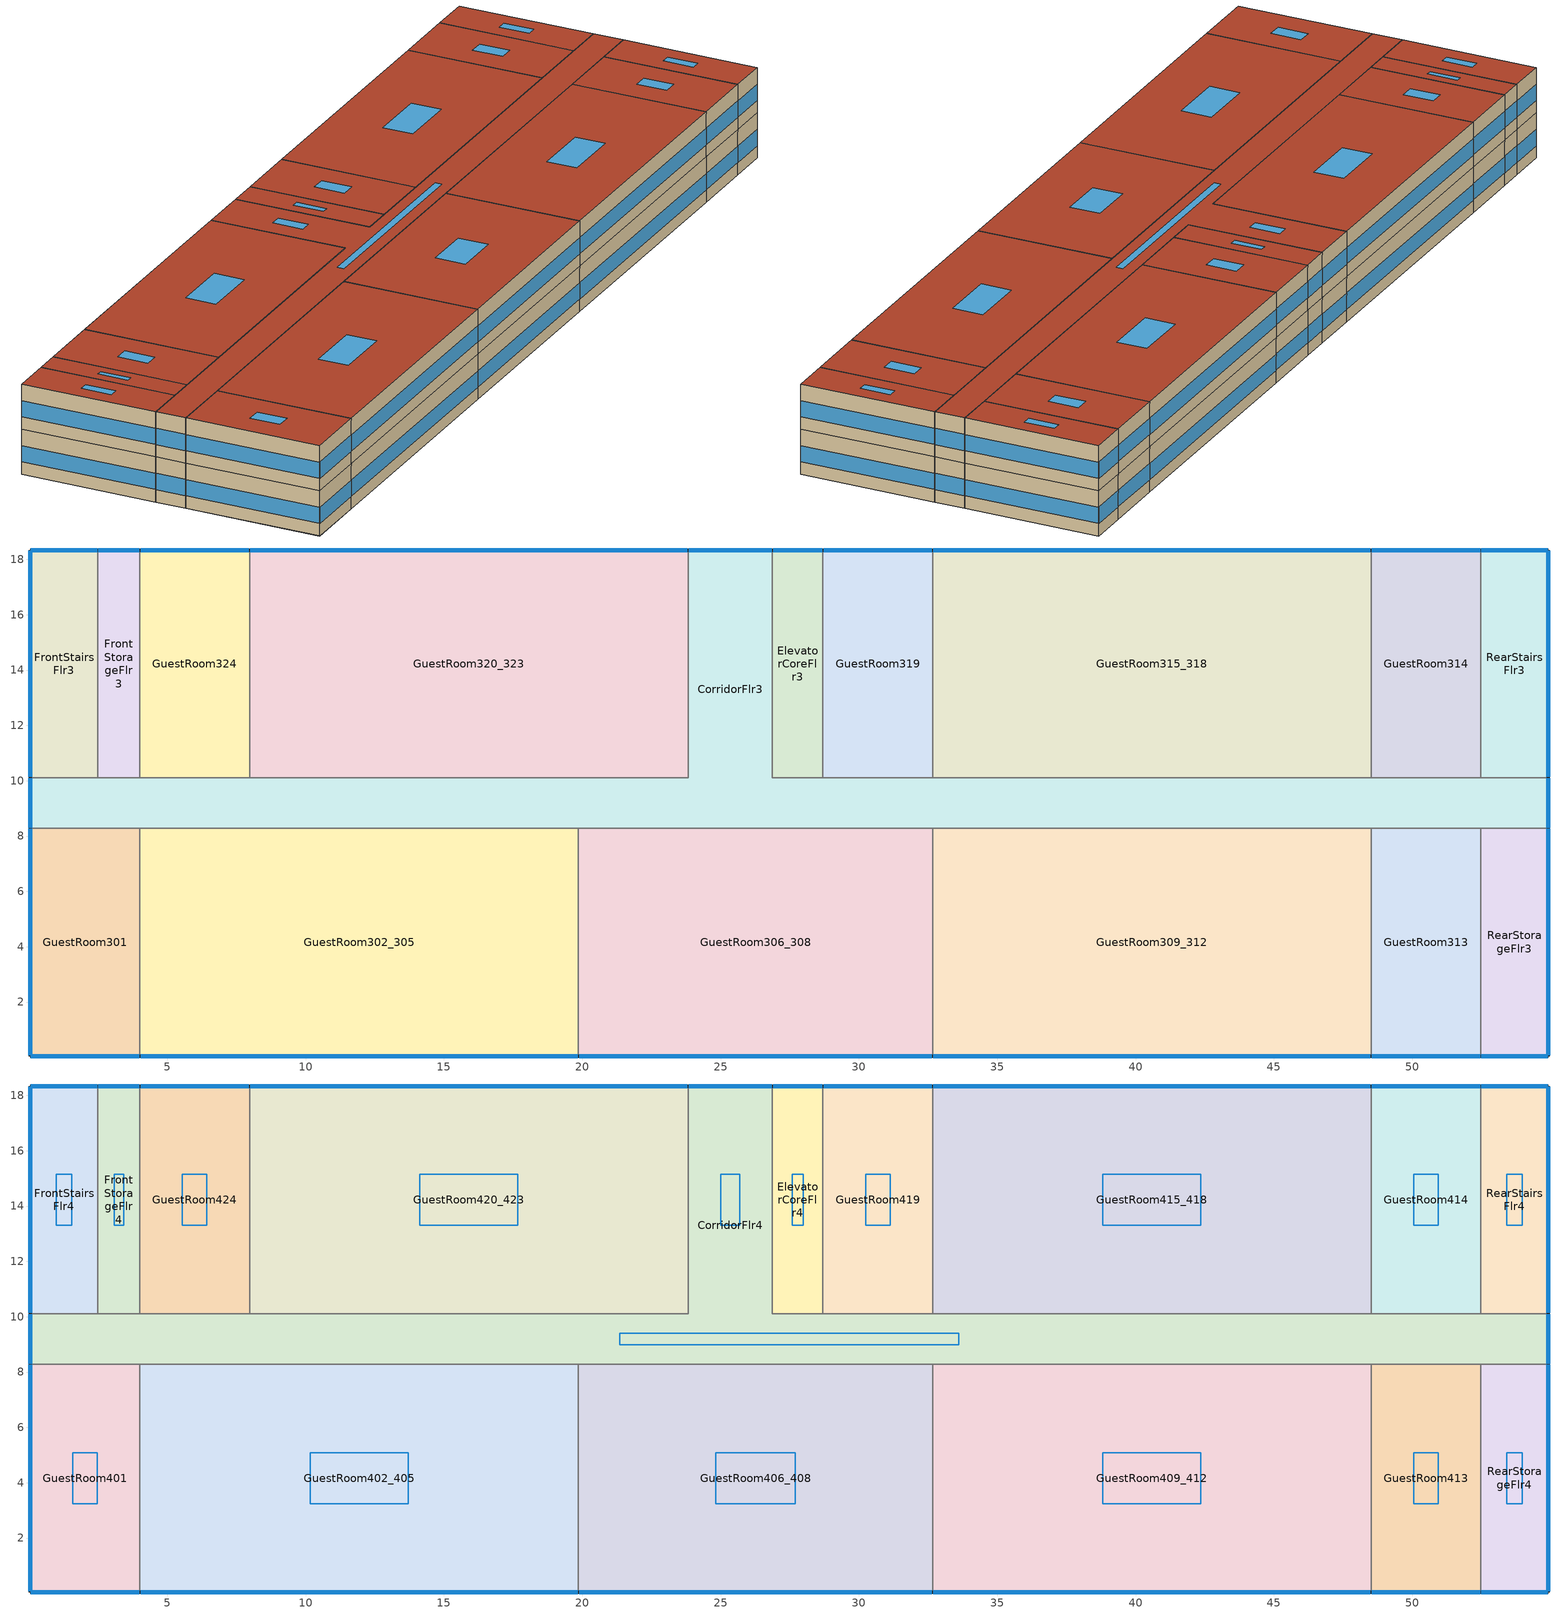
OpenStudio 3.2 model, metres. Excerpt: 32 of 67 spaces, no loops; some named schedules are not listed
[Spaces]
GuestRoom319
 floor to GuestRoom219: 32.66,18.34 32.66,10.11 28.7,10.11 28.7,18.34 z6.1
 wall outside: 32.66,18.34 28.7,18.34 z6.1:8.84
 wall to CorridorFlr3: 28.7,10.11 32.66,10.11 z6.1:8.84
 wall to GuestRoom315_318: 32.66,10.11 32.66,18.34 z6.1:8.84
 wall to ElevatorCoreFlr3: 28.7,18.34 28.7,10.11 z6.1:8.84
 window (BTAP-Ext-FixedWindow:U=0.220 SHGC=0.600): 32.64,18.34 28.73,18.34 z6.86:7.84
GuestRoom320_323
 floor to GuestRoom220_223: 23.82,18.34 23.82,10.11 7.97,10.11 7.97,18.34 z6.1
 wall outside: 23.82,18.34 7.97,18.34 z6.1:8.84
 wall to CorridorFlr3: 7.97,10.11 23.82,10.11 23.82,18.34 z6.1:8.84
 wall to GuestRoom324: 7.97,18.34 7.97,10.11 z6.1:8.84
 window (BTAP-Ext-FixedWindow:U=0.220 SHGC=0.600): 23.8,18.34 8,18.34 z6.86:7.83
RearStorageFlr3
 floor to RearStorageFlr2: 54.91,8.28 54.91,0.05 52.47,0.05 52.47,8.28 z6.1
 wall outside: 52.47,0.05 54.91,0.05 54.91,8.28 z6.1:8.84
 wall to GuestRoom313: 52.47,8.28 52.47,0.05 z6.1:8.84
 wall to CorridorFlr3: 54.91,8.28 52.47,8.28 z6.1:8.84
 window (BTAP-Ext-FixedWindow:U=0.220 SHGC=0.600): 54.91,0.07 54.91,8.25 z6.86:7.84; 52.5,0.05 54.89,0.05 z6.86:7.85
GuestRoom302_305
 floor to GuestRoom202_205: 19.86,8.28 19.86,0.05 4.01,0.05 4.01,8.28 z6.1
 wall outside: 4.01,0.05 19.86,0.05 z6.1:8.84
 wall to CorridorFlr3: 19.86,8.28 4.01,8.28 z6.1:8.84
 wall to GuestRoom306_308: 19.86,0.05 19.86,8.28 z6.1:8.84
 wall to GuestRoom301: 4.01,8.28 4.01,0.05 z6.1:8.84
 window (BTAP-Ext-FixedWindow:U=0.220 SHGC=0.600): 4.04,0.05 19.84,0.05 z6.86:7.83
CorridorFlr3
 floor to CorridorFlr2: 26.87,18.34 26.87,10.11 54.91,10.11 54.91,8.28 0.05,8.28 0.05,10.11 23.82,10.11 23.82,18.34 z6.1
 wall outside: 0.05,10.11 0.05,8.28 / 26.87,18.34 23.82,18.34 / 54.91,8.28 54.91,10.11 z6.1:8.84
 wall to ElevatorCoreFlr3: 28.7,10.11 26.87,10.11 26.87,18.34 z6.1:8.84
 wall to FrontStairsFlr3: 2.49,10.11 0.05,10.11 z6.1:8.84
 wall to RearStairsFlr3: 54.91,10.11 52.47,10.11 z6.1:8.84
 wall to GuestRoom301: 0.05,8.28 4.01,8.28 z6.1:8.84
 wall to GuestRoom313: 48.51,8.28 52.47,8.28 z6.1:8.84
 wall to FrontStorageFlr3: 4.01,10.11 2.49,10.11 z6.1:8.84
 wall to GuestRoom314: 52.47,10.11 48.51,10.11 z6.1:8.84
 wall to GuestRoom324: 7.97,10.11 4.01,10.11 z6.1:8.84
 wall to GuestRoom309_312: 32.66,8.28 48.51,8.28 z6.1:8.84
 wall to GuestRoom306_308: 19.86,8.28 32.66,8.28 z6.1:8.84
 wall to GuestRoom315_318: 48.51,10.11 32.66,10.11 z6.1:8.84
 window (BTAP-Ext-FixedWindow:U=0.220 SHGC=0.600): 0.05,10.08 0.05,8.3 / 54.91,8.3 54.91,10.08 z6.86:7.86; 26.85,18.34 23.85,18.34 z6.86:7.85
GuestRoom315_318
 floor to GuestRoom215_218: 48.51,18.34 48.51,10.11 32.66,10.11 32.66,18.34 z6.1
 wall outside: 48.51,18.34 32.66,18.34 z6.1:8.84
 wall to GuestRoom314: 48.51,10.11 48.51,18.34 z6.1:8.84
 window (BTAP-Ext-FixedWindow:U=0.220 SHGC=0.600): 48.49,18.34 32.69,18.34 z6.86:7.83
GuestRoom301
 floor to GuestRoom201: 4.01,8.28 4.01,0.05 0.05,0.05 0.05,8.28 z6.1
 wall outside: 0.05,8.28 0.05,0.05 4.01,0.05 z6.1:8.84
 window (BTAP-Ext-FixedWindow:U=0.220 SHGC=0.600): 0.05,8.25 0.05,0.07 / 0.07,0.05 3.99,0.05 z6.86:7.84
GuestRoom314
 floor to GuestRoom214: 52.47,18.34 52.47,10.11 48.51,10.11 48.51,18.34 z6.1
 wall outside: 52.47,18.34 48.51,18.34 z6.1:8.84
 wall to RearStairsFlr3: 52.47,10.11 52.47,18.34 z6.1:8.84
 window (BTAP-Ext-FixedWindow:U=0.220 SHGC=0.600): 52.45,18.34 48.54,18.34 z6.86:7.84
GuestRoom309_312
 floor to GuestRoom209_212: 48.51,8.28 48.51,0.05 32.66,0.05 32.66,8.28 z6.1
 wall outside: 32.66,0.05 48.51,0.05 z6.1:8.84
 wall to GuestRoom306_308: 32.66,8.28 32.66,0.05 z6.1:8.84
 wall to GuestRoom313: 48.51,0.05 48.51,8.28 z6.1:8.84
 window (BTAP-Ext-FixedWindow:U=0.220 SHGC=0.600): 32.69,0.05 48.49,0.05 z6.86:7.83
ElevatorCoreFlr3
 floor to ElevatorCoreFlr2: 28.7,18.34 28.7,10.11 26.87,10.11 26.87,18.34 z6.1
 wall outside: 28.7,18.34 26.87,18.34 z6.1:8.84
 window (BTAP-Ext-FixedWindow:U=0.220 SHGC=0.600): 28.67,18.34 26.9,18.34 z6.86:7.86
GuestRoom313
 floor to GuestRoom213: 52.47,8.28 52.47,0.05 48.51,0.05 48.51,8.28 z6.1
 wall outside: 48.51,0.05 52.47,0.05 z6.1:8.84
 window (BTAP-Ext-FixedWindow:U=0.220 SHGC=0.600): 48.54,0.05 52.45,0.05 z6.86:7.84
GuestRoom306_308
 floor to GuestRoom206_208: 32.66,8.28 32.66,0.05 19.86,0.05 19.86,8.28 z6.1
 wall outside: 19.86,0.05 32.66,0.05 z6.1:8.84
 window (BTAP-Ext-FixedWindow:U=0.220 SHGC=0.600): 19.89,0.05 32.64,0.05 z6.86:7.84
FrontStorageFlr3
 floor to FrontStorageFlr2: 4.01,18.34 4.01,10.11 2.49,10.11 2.49,18.34 z6.1
 wall outside: 4.01,18.34 2.49,18.34 z6.1:8.84
 wall to FrontStairsFlr3: 2.49,18.34 2.49,10.11 z6.1:8.84
 wall to GuestRoom324: 4.01,10.11 4.01,18.34 z6.1:8.84
 window (BTAP-Ext-FixedWindow:U=0.220 SHGC=0.600): 3.99,18.34 2.51,18.34 z6.86:7.87
GuestRoom324
 floor to GuestRoom224: 7.97,18.34 7.97,10.11 4.01,10.11 4.01,18.34 z6.1
 wall outside: 7.97,18.34 4.01,18.34 z6.1:8.84
 window (BTAP-Ext-FixedWindow:U=0.220 SHGC=0.600): 7.95,18.34 4.04,18.34 z6.86:7.84
RearStairsFlr3
 floor to RearStairsFlr2: 54.91,18.34 54.91,10.11 52.47,10.11 52.47,18.34 z6.1
 wall outside: 54.91,10.11 54.91,18.34 52.47,18.34 z6.1:8.84
 window (BTAP-Ext-FixedWindow:U=0.220 SHGC=0.600): 54.91,10.13 54.91,18.31 z6.86:7.84; 54.89,18.34 52.5,18.34 z6.86:7.85
FrontStairsFlr3
 floor to FrontStairsFlr2: 2.49,18.34 2.49,10.11 0.05,10.11 0.05,18.34 z6.1
 wall outside: 2.49,18.34 0.05,18.34 0.05,10.11 z6.1:8.84
 window (BTAP-Ext-FixedWindow:U=0.220 SHGC=0.600): 2.46,18.34 0.07,18.34 z6.86:7.85; 0.05,18.31 0.05,10.13 z6.86:7.84
GuestRoom413
 floor to GuestRoom313: 52.47,8.28 52.47,0.05 48.51,0.05 48.51,8.28 z8.84
 wall outside: 48.51,0.05 52.47,0.05 z8.84:11.58
 wall to GuestRoom409_412: 48.51,8.28 48.51,0.05 z8.84:11.58
 wall to CorridorFlr4: 52.47,8.28 48.51,8.28 z8.84:11.58
 wall to RearStorageFlr4: 52.47,0.05 52.47,8.28 z8.84:11.58
 window (BTAP-Ext-FixedWindow:U=0.220 SHGC=0.600): 48.54,0.05 52.45,0.05 z9.6:10.59
 roof outside: 52.47,0.05 52.47,8.28 48.51,8.28 48.51,0.05 z11.58
 skylight (BTAP-Ext-Skylights:U=0.220 SHGC=0.600): 50.94,3.24 50.94,5.08 50.05,5.08 50.05,3.24 z11.58
GuestRoom415_418
 floor to GuestRoom315_318: 48.51,18.34 48.51,10.11 32.66,10.11 32.66,18.34 z8.84
 wall outside: 48.51,18.34 32.66,18.34 z8.84:11.58
 wall to GuestRoom419: 32.66,18.34 32.66,10.11 z8.84:11.58
 wall to CorridorFlr4: 32.66,10.11 48.51,10.11 z8.84:11.58
 wall to GuestRoom414: 48.51,10.11 48.51,18.34 z8.84:11.58
 window (BTAP-Ext-FixedWindow:U=0.220 SHGC=0.600): 48.49,18.34 32.69,18.34 z9.6:10.58
 roof outside: 48.51,10.11 48.51,18.34 32.66,18.34 32.66,10.11 z11.58
 skylight (BTAP-Ext-Skylights:U=0.220 SHGC=0.600): 42.36,13.3 42.36,15.14 38.82,15.14 38.82,13.3 z11.58
RearStairsFlr4
 floor to RearStairsFlr3: 54.91,18.34 54.91,10.11 52.47,10.11 52.47,18.34 z8.84
 wall outside: 54.91,10.11 54.91,18.34 52.47,18.34 z8.84:11.58
 wall to GuestRoom414: 52.47,18.34 52.47,10.11 z8.84:11.58
 wall to CorridorFlr4: 52.47,10.11 54.91,10.11 z8.84:11.58
 window (BTAP-Ext-FixedWindow:U=0.220 SHGC=0.600): 54.91,10.13 54.91,18.31 z9.6:10.58; 54.89,18.34 52.5,18.34 z9.6:10.6
 roof outside: 54.91,10.11 54.91,18.34 52.47,18.34 52.47,10.11 z11.58
 skylight (BTAP-Ext-Skylights:U=0.220 SHGC=0.600): 53.97,13.3 53.97,15.14 53.42,15.14 53.42,13.3 z11.58
CorridorFlr4
 floor to CorridorFlr3: 26.87,18.34 26.87,10.11 54.91,10.11 54.91,8.28 0.05,8.28 0.05,10.11 23.82,10.11 23.82,18.34 z8.84
 wall outside: 0.05,10.11 0.05,8.28 / 26.87,18.34 23.82,18.34 / 54.91,8.28 54.91,10.11 z8.84:11.58
 wall to ElevatorCoreFlr4: 28.7,10.11 26.87,10.11 26.87,18.34 z8.84:11.58
 wall to FrontStairsFlr4: 2.49,10.11 0.05,10.11 z8.84:11.58
 wall to GuestRoom420_423: 23.82,18.34 23.82,10.11 7.97,10.11 z8.84:11.58
 wall to GuestRoom406_408: 19.86,8.28 32.66,8.28 z8.84:11.58
 wall to GuestRoom424: 7.97,10.11 4.01,10.11 z8.84:11.58
 wall to GuestRoom402_405: 4.01,8.28 19.86,8.28 z8.84:11.58
 wall to RearStorageFlr4: 52.47,8.28 54.91,8.28 z8.84:11.58
 wall to GuestRoom401: 0.05,8.28 4.01,8.28 z8.84:11.58
 wall to FrontStorageFlr4: 4.01,10.11 2.49,10.11 z8.84:11.58
 wall to GuestRoom414: 52.47,10.11 48.51,10.11 z8.84:11.58
 wall to GuestRoom419: 32.66,10.11 28.7,10.11 z8.84:11.58
 wall to GuestRoom409_412: 32.66,8.28 48.51,8.28 z8.84:11.58
 window (BTAP-Ext-FixedWindow:U=0.220 SHGC=0.600): 0.05,10.08 0.05,8.3 / 54.91,8.3 54.91,10.08 z9.6:10.6; 26.85,18.34 23.85,18.34 z9.6:10.59
 roof outside: 54.91,8.28 54.91,10.11 26.87,10.11 26.87,18.34 23.82,18.34 23.82,10.11 0.05,10.11 0.05,8.28 z11.58
 skylight (BTAP-Ext-Skylights:U=0.220 SHGC=0.600): 33.62,9.4 21.35,9.4 21.35,8.99 33.62,8.99 z11.58; 25.69,15.14 25.01,15.14 25.01,13.3 25.69,13.3 z11.58
GuestRoom402_405
 floor to GuestRoom302_305: 19.86,8.28 19.86,0.05 4.01,0.05 4.01,8.28 z8.84
 wall outside: 4.01,0.05 19.86,0.05 z8.84:11.58
 wall to GuestRoom406_408: 19.86,0.05 19.86,8.28 z8.84:11.58
 wall to GuestRoom401: 4.01,8.28 4.01,0.05 z8.84:11.58
 window (BTAP-Ext-FixedWindow:U=0.220 SHGC=0.600): 4.04,0.05 19.84,0.05 z9.6:10.58
 roof outside: 19.86,0.05 19.86,8.28 4.01,8.28 4.01,0.05 z11.58
 skylight (BTAP-Ext-Skylights:U=0.220 SHGC=0.600): 13.71,3.24 13.71,5.08 10.16,5.08 10.16,3.24 z11.58
GuestRoom401
 floor to GuestRoom301: 4.01,8.28 4.01,0.05 0.05,0.05 0.05,8.28 z8.84
 wall outside: 0.05,8.28 0.05,0.05 4.01,0.05 z8.84:11.58
 window (BTAP-Ext-FixedWindow:U=0.220 SHGC=0.600): 0.05,8.25 0.05,0.07 z9.6:10.58; 0.07,0.05 3.99,0.05 z9.6:10.59
 roof outside: 4.01,0.05 4.01,8.28 0.05,8.28 0.05,0.05 z11.58
 skylight (BTAP-Ext-Skylights:U=0.220 SHGC=0.600): 2.47,3.24 2.47,5.08 1.59,5.08 1.59,3.24 z11.58
RearStorageFlr4
 floor to RearStorageFlr3: 54.91,8.28 54.91,0.05 52.47,0.05 52.47,8.28 z8.84
 wall outside: 52.47,0.05 54.91,0.05 54.91,8.28 z8.84:11.58
 window (BTAP-Ext-FixedWindow:U=0.220 SHGC=0.600): 54.91,0.07 54.91,8.25 z9.6:10.58; 52.5,0.05 54.89,0.05 z9.6:10.6
 roof outside: 54.91,0.05 54.91,8.28 52.47,8.28 52.47,0.05 z11.58
 skylight (BTAP-Ext-Skylights:U=0.220 SHGC=0.600): 53.97,3.24 53.97,5.08 53.42,5.08 53.42,3.24 z11.58
ElevatorCoreFlr4
 floor to ElevatorCoreFlr3: 28.7,18.34 28.7,10.11 26.87,10.11 26.87,18.34 z8.84
 wall outside: 28.7,18.34 26.87,18.34 z8.84:11.58
 wall to GuestRoom419: 28.7,10.11 28.7,18.34 z8.84:11.58
 window (BTAP-Ext-FixedWindow:U=0.220 SHGC=0.600): 28.67,18.34 26.9,18.34 z9.6:10.6
 roof outside: 28.7,10.11 28.7,18.34 26.87,18.34 26.87,10.11 z11.58
 skylight (BTAP-Ext-Skylights:U=0.220 SHGC=0.600): 27.99,13.3 27.99,15.14 27.58,15.14 27.58,13.3 z11.58
GuestRoom414
 floor to GuestRoom314: 52.47,18.34 52.47,10.11 48.51,10.11 48.51,18.34 z8.84
 wall outside: 52.47,18.34 48.51,18.34 z8.84:11.58
 window (BTAP-Ext-FixedWindow:U=0.220 SHGC=0.600): 52.45,18.34 48.54,18.34 z9.6:10.59
 roof outside: 52.47,10.11 52.47,18.34 48.51,18.34 48.51,10.11 z11.58
 skylight (BTAP-Ext-Skylights:U=0.220 SHGC=0.600): 50.94,13.3 50.94,15.14 50.05,15.14 50.05,13.3 z11.58
GuestRoom420_423
 floor to GuestRoom320_323: 23.82,18.34 23.82,10.11 7.97,10.11 7.97,18.34 z8.84
 wall outside: 23.82,18.34 7.97,18.34 z8.84:11.58
 wall to GuestRoom424: 7.97,18.34 7.97,10.11 z8.84:11.58
 window (BTAP-Ext-FixedWindow:U=0.220 SHGC=0.600): 23.8,18.34 8,18.34 z9.6:10.58
 roof outside: 23.82,10.11 23.82,18.34 7.97,18.34 7.97,10.11 z11.58
 skylight (BTAP-Ext-Skylights:U=0.220 SHGC=0.600): 17.67,13.3 17.67,15.14 14.13,15.14 14.13,13.3 z11.58
GuestRoom424
 floor to GuestRoom324: 7.97,18.34 7.97,10.11 4.01,10.11 4.01,18.34 z8.84
 wall outside: 7.97,18.34 4.01,18.34 z8.84:11.58
 wall to FrontStorageFlr4: 4.01,18.34 4.01,10.11 z8.84:11.58
 window (BTAP-Ext-FixedWindow:U=0.220 SHGC=0.600): 7.95,18.34 4.04,18.34 z9.6:10.59
 roof outside: 7.97,10.11 7.97,18.34 4.01,18.34 4.01,10.11 z11.58
 skylight (BTAP-Ext-Skylights:U=0.220 SHGC=0.600): 6.44,13.3 6.44,15.14 5.55,15.14 5.55,13.3 z11.58
GuestRoom406_408
 floor to GuestRoom306_308: 32.66,8.28 32.66,0.05 19.86,0.05 19.86,8.28 z8.84
 wall outside: 19.86,0.05 32.66,0.05 z8.84:11.58
 wall to GuestRoom409_412: 32.66,0.05 32.66,8.28 z8.84:11.58
 window (BTAP-Ext-FixedWindow:U=0.220 SHGC=0.600): 19.89,0.05 32.64,0.05 z9.6:10.58
 roof outside: 32.66,0.05 32.66,8.28 19.86,8.28 19.86,0.05 z11.58
 skylight (BTAP-Ext-Skylights:U=0.220 SHGC=0.600): 27.69,3.24 27.69,5.08 24.83,5.08 24.83,3.24 z11.58
GuestRoom419
 floor to GuestRoom319: 32.66,18.34 32.66,10.11 28.7,10.11 28.7,18.34 z8.84
 wall outside: 32.66,18.34 28.7,18.34 z8.84:11.58
 window (BTAP-Ext-FixedWindow:U=0.220 SHGC=0.600): 32.64,18.34 28.73,18.34 z9.6:10.59
 roof outside: 32.66,10.11 32.66,18.34 28.7,18.34 28.7,10.11 z11.58
 skylight (BTAP-Ext-Skylights:U=0.220 SHGC=0.600): 31.12,13.3 31.12,15.14 30.24,15.14 30.24,13.3 z11.58
FrontStorageFlr4
 floor to FrontStorageFlr3: 4.01,18.34 4.01,10.11 2.49,10.11 2.49,18.34 z8.84
 wall outside: 4.01,18.34 2.49,18.34 z8.84:11.58
 wall to FrontStairsFlr4: 2.49,18.34 2.49,10.11 z8.84:11.58
 window (BTAP-Ext-FixedWindow:U=0.220 SHGC=0.600): 3.99,18.34 2.51,18.34 z9.6:10.61
 roof outside: 4.01,10.11 4.01,18.34 2.49,18.34 2.49,10.11 z11.58
 skylight (BTAP-Ext-Skylights:U=0.220 SHGC=0.600): 3.42,13.3 3.42,15.14 3.08,15.14 3.08,13.3 z11.58
FrontStairsFlr4
 floor to FrontStairsFlr3: 2.49,18.34 2.49,10.11 0.05,10.11 0.05,18.34 z8.84
 wall outside: 2.49,18.34 0.05,18.34 0.05,10.11 z8.84:11.58
 window (BTAP-Ext-FixedWindow:U=0.220 SHGC=0.600): 2.46,18.34 0.07,18.34 z9.6:10.6; 0.05,18.31 0.05,10.13 z9.6:10.58
 roof outside: 2.49,10.11 2.49,18.34 0.05,18.34 0.05,10.11 z11.58
 skylight (BTAP-Ext-Skylights:U=0.220 SHGC=0.600): 1.54,13.3 1.54,15.14 1,15.14 1,13.3 z11.58
GuestRoom409_412
 floor to GuestRoom309_312: 48.51,8.28 48.51,0.05 32.66,0.05 32.66,8.28 z8.84
 wall outside: 32.66,0.05 48.51,0.05 z8.84:11.58
 window (BTAP-Ext-FixedWindow:U=0.220 SHGC=0.600): 32.69,0.05 48.49,0.05 z9.6:10.58
 roof outside: 48.51,0.05 48.51,8.28 32.66,8.28 32.66,0.05 z11.58
 skylight (BTAP-Ext-Skylights:U=0.220 SHGC=0.600): 42.36,3.24 42.36,5.08 38.82,5.08 38.82,3.24 z11.58
[Site]
MONCTON INTL A_NB_CAN: Latitude {deg}=46.11; Longitude {deg}=-64.68; Time Zone {hr}=-4; Elevation {m}=70.7; Terrain=Suburbs
[Building]
SmallHotel: North Axis {deg}=180; Default Construction Set=BTAP-Mass at hdd = 4680.0; Standards Number of Stories=4; Standards Number of Above Ground Stories=4; Standards Template=NECB2011; Standards Building Type=SmallHotel
[Site:WaterMainsTemperature]
Calculation Method=Correlation; Annual Average Outdoor Air Temperature {C}=6.20833; Maximum Difference In Monthly Average Outdoor Air Temperatures {deltaC}=27
[Site:GroundTemperature:BuildingSurface]
19.527, 19.502, 19.536, 19.598, 20.002, 21.64, 22.225, 22.375, 21.449, 20.121, 19.802, 19.633
[SizingPeriod:DesignDay] Barometric Pressure {Pa}=100479; Sky Clearness=0; Rain Indicator=0; Snow Indicator=0; Day of Month=21; Daylight Saving Time Indicator=0; Humidity Indicating Type=Wetbulb; Dry-Bulb Temperature Range Modifier Type=DefaultMultipliers
Name | Maximum Dry-Bulb Temperature {C} | Daily Dry-Bulb Temperature Range {deltaC} | Humidity Indicating Conditions at Maximum Dry-Bulb | Wind Speed {m/s} | Wind Direction {deg} | Month | Day Type | Solar Model Indicator | ASHRAE Taub | ASHRAE Taud
Moncton-Greater Moncton LeBla Ann Clg .4% Condns DB=>MWB | 28.7 | 10.4 | 20.9 | 5.7 | 220 | 7 | SummerDesignDay | ASHRAETau | 0.414 | 2.302
Moncton-Greater Moncton LeBla Ann Htg 99.6% Condns DB | -22.2 | 0 | -22.2 | 5.3 | 240 | 1 | WinterDesignDay | ASHRAEClearSky
[Material:NoMass] Roughness=Smooth; Thermal Absorptance=0.9; Solar Absorptance=0.7
Name | Thermal Resistance {m2-K/W} | Visible Absorptance
Typical Carpet Pad; Typical Carpet Pad 1 | 0.21648 | 0.8
Typical Insulation 1 | 5.20402 | 0.7
Typical Insulation 2 | 3.77764 | 0.7
Typical Insulation 3 | 5.46446 | 0.7
Typical Carpet Pad 2 | 1.25503 | 0.8
Typical Carpet Pad 3; Typical Carpet Pad 4 | 3.45515 | 0.8
Typical Insulation 4 | 0.454528 | 0.7
Typical Insulation 5 | 0.454545 | 0.7
[Material]
Name | Roughness | Thickness {m} | Conductivity {W/m-K} | Density {kg/m3} | Specific Heat {J/kg-K} | Thermal Absorptance | Solar Absorptance | Visible Absorptance
G05 25mm wood | MediumSmooth | 0.0254 | 0.15 | 608 | 1630 | 0.9 | 0.5 | 0.5
100mm Normalweight concrete floor 1 | MediumSmooth | 0.1016 | 2.31 | 2322 | 832
G01 13mm gypsum board 1 | Smooth | 0.0127 | 0.16 | 800 | 1090 | 0.9 | 0.7 | 0.5
4 in. Normalweight Concrete Floor 1 | MediumRough | 0.1016 | 2.31 | 2322 | 832 | 0.9 | 0.7 | 0.7
1IN Stucco 1 | Smooth | 0.0253 | 0.6918 | 1858 | 837 | 0.9 | 0.7 | 0.92
8IN CONCRETE HW RefBldg 1 | Rough | 0.2032 | 1.311 | 2240 | 836.8 | 0.9 | 0.7 | 0.7
1/2IN Gypsum 1 | Smooth | 0.0127 | 0.16 | 784.9 | 830 | 0.9 | 0.4 | 0.4
Metal Roof Surface 1; F08 Metal surface 1 | Smooth | 0.0008 | 45.28 | 7824 | 500 | 0.9 | 0.7 | 0.7
6 in. Normalweight Concrete Floor 1; 6 in. Normalweight Concrete Floor 2; 6 in. Normalweight Concrete Floor 3 | MediumRough | 0.1524 | 2.31 | 2322 | 832 | 0.9 | 0.7 | 0.7
[Construction]
BTAP-Int-Partition; BTAP-Int-Door: G05 25mm wood
BTAP-Int-Floor: 100mm Normalweight concrete floor 1, Typical Carpet Pad
BTAP-Int-Wall: G01 13mm gypsum board 1, G01 13mm gypsum board 1
BTAP-Int-Ceiling: Typical Carpet Pad, 100mm Normalweight concrete floor 1
BTAP-Int-Window: SimpleGlazing
BTAP-Ext-Floor-Mass:U-0.183: Typical Insulation 1, 4 in. Normalweight Concrete Floor 1, Typical Carpet Pad 1
BTAP-Ext-Wall-Mass:U-0.247: 1IN Stucco 1, 8IN CONCRETE HW RefBldg 1, Typical Insulation 2, 1/2IN Gypsum 1
BTAP-Ext-Roof-Metal:U-0.183: Metal Roof Surface 1, Typical Insulation 3
BTAP-Grnd-Floor-Mass:U-0.757: 6 in. Normalweight Concrete Floor 1, Typical Carpet Pad 2
BTAP-Grnd-Wall-Mass:U-0.284: 6 in. Normalweight Concrete Floor 2, Typical Carpet Pad 3
BTAP-Grnd-Roof-Mass:U-0.284: 6 in. Normalweight Concrete Floor 3, Typical Carpet Pad 4
BTAP-Ext-FixedWindow:U=0.220 SHGC=0.600; BTAP-Ext-GlassDoors:U=0.220 SHGC=0.600; BTAP-Ext-Skylights:U=0.220 SHGC=0.600; BTAP-Ext-DaylightDomes:U=0.220 SHGC=0.600; BTAP-Ext-DaylightDiffuser:U=0.220 SHGC=0.600: SimpleGlazing:U=0.220 SHGC=0.600
BTAP-Ext-Door:U-2.2: F08 Metal surface 1, Typical Insulation 4
BTAP-Ext-OverHeadDoor:U-2.2: Typical Insulation 5
[DefaultConstructionSet]
BTAP-Mass at hdd = 4680.0: Default Exterior Surface Constructions=BTAP-Mass at hdd = 4680.0; Default Interior Surface Constructions=Default Surface Constructions 2; Default Ground Contact Surface Constructions=BTAP-Mass at hdd = 4680.0 1; Default Exterior SubSurface Constructions=BTAP-Mass at hdd = 4680.0; Default Interior SubSurface Constructions=Default Sub Surface Constructions 2; Interior Partition Construction=BTAP-Int-Partition
[DefaultSurfaceConstructions]
Name | Floor Construction | Wall Construction | Roof Ceiling Construction
Default Surface Constructions 2 | BTAP-Int-Floor | BTAP-Int-Wall | BTAP-Int-Ceiling
BTAP-Mass at hdd = 4680.0 | BTAP-Ext-Floor-Mass:U-0.183 | BTAP-Ext-Wall-Mass:U-0.247 | BTAP-Ext-Roof-Metal:U-0.183
BTAP-Mass at hdd = 4680.0 1 | BTAP-Grnd-Floor-Mass:U-0.757 | BTAP-Grnd-Wall-Mass:U-0.284 | BTAP-Grnd-Roof-Mass:U-0.284
[DefaultSubSurfaceConstructions]
Name | Fixed Window Construction | Operable Window Construction | Door Construction | Glass Door Construction | Overhead Door Construction | Skylight Construction | Tubular Daylight Dome Construction | Tubular Daylight Diffuser Construction
Default Sub Surface Constructions 2 | BTAP-Int-Window | BTAP-Int-Window | BTAP-Int-Door
BTAP-Mass at hdd = 4680.0 | BTAP-Ext-FixedWindow:U=0.220 SHGC=0.600 | BTAP-Ext-FixedWindow:U=0.220 SHGC=0.600 | BTAP-Ext-Door:U-2.2 | BTAP-Ext-GlassDoors:U=0.220 SHGC=0.600 | BTAP-Ext-OverHeadDoor:U-2.2 | BTAP-Ext-Skylights:U=0.220 SHGC=0.600 | BTAP-Ext-DaylightDomes:U=0.220 SHGC=0.600 | BTAP-Ext-DaylightDiffuser:U=0.220 SHGC=0.600
[WindowMaterial:SimpleGlazingSystem] U-Factor {W/m2-K}=2.2; Solar Heat Gain Coefficient=0.6; Visible Transmittance=0.21
SimpleGlazing; SimpleGlazing:U=0.220 SHGC=0.600
[Space]
Name | Space Type | Building Story | Thermal Zone
GuestRoom319 | Space Function Hway lodging - rooms | BuildingStory3 | DU_BT=Space Function_ST=Hway lodging - rooms_FL=BuildingStory3_SCHF
GuestRoom424 | Space Function Hway lodging - rooms | BuildingStory4 | DU_BT=Space Function_ST=Hway lodging - rooms_FL=BuildingStory4_SCHF 1
GuestRoom413 | Space Function Hway lodging - rooms | BuildingStory4 | DU_BT=Space Function_ST=Hway lodging - rooms_FL=BuildingStory4_SCHF 2
GuestRoom320_323 | Space Function Hway lodging - rooms | BuildingStory3 | DU_BT=Space Function_ST=Hway lodging - rooms_FL=BuildingStory3_SCHF 2
GuestRoom419 | Space Function Hway lodging - rooms | BuildingStory4 | DU_BT=Space Function_ST=Hway lodging - rooms_FL=BuildingStory4_SCHF 3
GuestRoom402_405 | Space Function Hway lodging - rooms | BuildingStory4 | DU_BT=Space Function_ST=Hway lodging - rooms_FL=BuildingStory4_SCHF 4
RearStorageFlr3 | Space Function Storage area - occsens | BuildingStory3 | ALL_ST=Storage area - occsens_FL=BuildingStory3_SCH=E 1
GuestRoom420_423 | Space Function Hway lodging - rooms | BuildingStory4 | DU_BT=Space Function_ST=Hway lodging - rooms_FL=BuildingStory4_SCHF 5
GuestRoom302_305 | Space Function Hway lodging - rooms | BuildingStory3 | DU_BT=Space Function_ST=Hway lodging - rooms_FL=BuildingStory3_SCHF 3
CorridorFlr3 | Space Function Corr. >= 2.4m wide-sch-F | BuildingStory3 | WILD_ST=Corr. >= 2.4m wide-sch-F_FL=BuildingStory3_SCH=F 1
GuestRoom415_418 | Space Function Hway lodging - rooms | BuildingStory4 | DU_BT=Space Function_ST=Hway lodging - rooms_FL=BuildingStory4_SCHF 6
RearStairsFlr4 | Space Function Stairway-sch-F | BuildingStory4 | WILD_ST=Stairway-sch-F_FL=BuildingStory4_SCH=F
GuestRoom414 | Space Function Hway lodging - rooms | BuildingStory4 | DU_BT=Space Function_ST=Hway lodging - rooms_FL=BuildingStory4_SCHF 7
CorridorFlr4 | Space Function Corr. >= 2.4m wide-sch-F | BuildingStory4 | WILD_ST=Corr. >= 2.4m wide-sch-F_FL=BuildingStory4_SCH=F
GuestRoom315_318 | Space Function Hway lodging - rooms | BuildingStory3 | DU_BT=Space Function_ST=Hway lodging - rooms_FL=BuildingStory3_SCHF 6
FrontStorageFlr3 | Space Function Storage area - occsens | BuildingStory3 | ALL_ST=Storage area - occsens_FL=BuildingStory3_SCH=E
GuestRoom406_408 | Space Function Hway lodging - rooms | BuildingStory4 | DU_BT=Space Function_ST=Hway lodging - rooms_FL=BuildingStory4_SCHF
GuestRoom301 | Space Function Hway lodging - rooms | BuildingStory3 | DU_BT=Space Function_ST=Hway lodging - rooms_FL=BuildingStory3_SCHF 7
GuestRoom314 | Space Function Hway lodging - rooms | BuildingStory3 | DU_BT=Space Function_ST=Hway lodging - rooms_FL=BuildingStory3_SCHF 4
GuestRoom401 | Space Function Hway lodging - rooms | BuildingStory4 | DU_BT=Space Function_ST=Hway lodging - rooms_FL=BuildingStory4_SCHF 9
GuestRoom313 | Space Function Hway lodging - rooms | BuildingStory3 | DU_BT=Space Function_ST=Hway lodging - rooms_FL=BuildingStory3_SCHF 1
GuestRoom309_312 | Space Function Hway lodging - rooms | BuildingStory3 | DU_BT=Space Function_ST=Hway lodging - rooms_FL=BuildingStory3_SCHF 5
ElevatorCoreFlr3 | Space Function Corr. >= 2.4m wide-sch-F | BuildingStory3 | WILD_ST=Corr. >= 2.4m wide-sch-F_FL=BuildingStory3_SCH=F
GuestRoom409_412 | Space Function Hway lodging - rooms | BuildingStory4 | DU_BT=Space Function_ST=Hway lodging - rooms_FL=BuildingStory4_SCHF 8
RearStorageFlr4 | Space Function Storage area - occsens | BuildingStory4 | ALL_ST=Storage area - occsens_FL=BuildingStory4_SCH=E 1
ElevatorCoreFlr4 | Space Function Corr. >= 2.4m wide-sch-F | BuildingStory4 | WILD_ST=Corr. >= 2.4m wide-sch-F_FL=BuildingStory4_SCH=F 1
GuestRoom306_308 | Space Function Hway lodging - rooms | BuildingStory3 | DU_BT=Space Function_ST=Hway lodging - rooms_FL=BuildingStory3_SCHF 8
FrontStairsFlr3 | Space Function Stairway-sch-F | BuildingStory3 | WILD_ST=Stairway-sch-F_FL=BuildingStory3_SCH=F
RearStairsFlr3 | Space Function Stairway-sch-F | BuildingStory3 | WILD_ST=Stairway-sch-F_FL=BuildingStory3_SCH=F 1
GuestRoom324 | Space Function Hway lodging - rooms | BuildingStory3 | DU_BT=Space Function_ST=Hway lodging - rooms_FL=BuildingStory3_SCHF 9
FrontStorageFlr4 | Space Function Storage area - occsens | BuildingStory4 | ALL_ST=Storage area - occsens_FL=BuildingStory4_SCH=E
FrontStairsFlr4 | Space Function Stairway-sch-F | BuildingStory4 | WILD_ST=Stairway-sch-F_FL=BuildingStory4_SCH=F 1
[BuildingStory]
BuildingStory3; BuildingStory4
[SpaceType] Standards Building Type=Space Function
Name | Default Schedule Set | Design Specification Outdoor Air Object | Standards Space Type
Space Function Corr. >= 2.4m wide-sch-F | Space Function Corr. >= 2.4m wide-sch-F Schedule Set | Space Function Corr. >= 2.4m wide-sch-F Ventilation | Corr. >= 2.4m wide-sch-F
Space Function Stairway-sch-F | Space Function Stairway-sch-F Schedule Set | Space Function Stairway-sch-F Ventilation | Stairway-sch-F
Space Function Storage area - occsens | Space Function Storage area - occsens Schedule Set | Space Function Storage area - occsens Ventilation | Storage area - occsens
Space Function Hway lodging - rooms | Space Function Hway lodging - rooms Schedule Set | Space Function Hway lodging - rooms Ventilation | Hway lodging - rooms
[People:Definition] Number of People Calculation Method=People/Area; Fraction Radiant=0.3
Name | People per Space Floor Area {person/m2}
Space Function Corr. >= 2.4m wide-sch-F People Definition; Space Function Storage area - occsens People Definition | 0.0100104
Space Function Hway lodging - rooms People Definition | 0.0400417
Space Function Stairway-sch-F People Definition | 0.0049514
[People] Work Efficiency Schedule=Work Efficiency Schedule; Clothing Insulation Schedule=Clothing Schedule; Air Velocity Schedule=Air Velocity Schedule; Multiplier=1
Name | People Definition | Space or SpaceType
Space Function Corr. >= 2.4m wide-sch-F People | Space Function Corr. >= 2.4m wide-sch-F People Definition | Space Function Corr. >= 2.4m wide-sch-F
Space Function Hway lodging - rooms People | Space Function Hway lodging - rooms People Definition | Space Function Hway lodging - rooms
Space Function Stairway-sch-F People | Space Function Stairway-sch-F People Definition | Space Function Stairway-sch-F
Space Function Storage area - occsens People | Space Function Storage area - occsens People Definition | Space Function Storage area - occsens
[Lights:Definition] Design Level Calculation Method=Watts/Area; Fraction Radiant=0.5; Fraction Visible=0.2
Name | Watts per Space Floor Area {W/m2}
Space Function Corr. >= 2.4m wide-sch-F Lights Definition | 7.09994
Space Function Hway lodging - rooms Lights Definition | 8.09993
Space Function Stairway-sch-F Lights Definition | 7.39994
Space Function Storage area - occsens Lights Definition | 6.11995
[Lights] Fraction Replaceable=1
Name | Lights Definition | Space or SpaceType
Space Function Corr. >= 2.4m wide-sch-F Lights | Space Function Corr. >= 2.4m wide-sch-F Lights Definition | Space Function Corr. >= 2.4m wide-sch-F
Space Function Hway lodging - rooms Lights | Space Function Hway lodging - rooms Lights Definition | Space Function Hway lodging - rooms
Space Function Stairway-sch-F Lights | Space Function Stairway-sch-F Lights Definition | Space Function Stairway-sch-F
Space Function Storage area - occsens Lights | Space Function Storage area - occsens Lights Definition | Space Function Storage area - occsens
[ElectricEquipment:Definition] Design Level Calculation Method=Watts/Area; Fraction Radiant=0.5
Name | Watts per Space Floor Area {W/m2}
Space Function Hway lodging - rooms Elec Equip Definition | 2.49998
Space Function Storage area - occsens Elec Equip Definition | 0.999992
[ElectricEquipment]
Name | Electric Equipment Definition | Space or SpaceType
Space Function Hway lodging - rooms Elec Equip | Space Function Hway lodging - rooms Elec Equip Definition | Space Function Hway lodging - rooms
Space Function Storage area - occsens Elec Equip | Space Function Storage area - occsens Elec Equip Definition | Space Function Storage area - occsens
[DesignSpecification:OutdoorAir] Outdoor Air Method=Sum
Name | Outdoor Air Flow per Floor Area {m3/s-m2}
Space Function Corr. >= 2.4m wide-sch-F Ventilation; Space Function Stairway-sch-F Ventilation | 0.000254
Space Function Hway lodging - rooms Ventilation | 0.00046228
Space Function Storage area - occsens Ventilation | 0.000762
[DefaultScheduleSet] People Activity Level Schedule=NECB-Activity; Infiltration Schedule=Always On
Name | Number of People Schedule | Lighting Schedule | Electric Equipment Schedule
Space Function Corr. >= 2.4m wide-sch-F Schedule Set; Space Function Hway lodging - rooms Schedule Set; Space Function Stairway-sch-F Schedule Set | NECB-F-Occupancy | NECB-F-Lighting | NECB-F-Electric-Equipment
Space Function Storage area - occsens Schedule Set | NECB-E-Occupancy | NECB-E-Lighting | NECB-E-Electric-Equipment
[ThermostatSetpoint:DualSetpoint]
Name | Heating Setpoint Temperature Schedule | Cooling Setpoint Temperature Schedule
Space Function Hway lodging - rooms Thermostat 71; Space Function Hway lodging - rooms Thermostat 73; Space Function Hway lodging - rooms Thermostat 75; Space Function Hway lodging - rooms Thermostat 76; Space Function Hway lodging - rooms Thermostat 77; Space Function Hway lodging - rooms Thermostat 78; Space Function Hway lodging - rooms Thermostat 79; Space Function Hway lodging - rooms Thermostat 82; Space Function Hway lodging - rooms Thermostat 83; Space Function Hway lodging - rooms Thermostat 85; Space Function Hway lodging - rooms Thermostat 86; Space Function Hway lodging - rooms Thermostat 87; Space Function Hway lodging - rooms Thermostat 89; Space Function Hway lodging - rooms Thermostat 91; Space Function Hway lodging - rooms Thermostat 94; Space Function Hway lodging - rooms Thermostat 96; Space Function Hway lodging - rooms Thermostat 99; Space Function Hway lodging - rooms Thermostat 102; Space Function Hway lodging - rooms Thermostat 103; Space Function Hway lodging - rooms Thermostat 104; Space Function Corr. >= 2.4m wide-sch-F Thermostat 20; Space Function Corr. >= 2.4m wide-sch-F Thermostat 21; Space Function Stairway-sch-F Thermostat 20; Space Function Corr. >= 2.4m wide-sch-F Thermostat 23; Space Function Stairway-sch-F Thermostat 22; Space Function Corr. >= 2.4m wide-sch-F Thermostat 24; Space Function Stairway-sch-F Thermostat 23; Space Function Stairway-sch-F Thermostat 24 | NECB-F-Thermostat Setpoint-Heating | NECB-F-Thermostat Setpoint-Cooling
Space Function Storage area - occsens Thermostat 19; Space Function Storage area - occsens Thermostat 22; Space Function Storage area - occsens Thermostat 24; Space Function Storage area - occsens Thermostat 27 | NECB-E-Thermostat Setpoint-Heating | NECB-E-Thermostat Setpoint-Cooling
[SpaceInfiltration:DesignFlowRate] Schedule=Always On Discrete; Design Flow Rate Calculation Method=Flow/ExteriorArea; Flow per Exterior Surface Area {m3/s-m2}=0.00025; Constant Term Coefficient=0; Temperature Term Coefficient=0; Velocity Term Coefficient=0.224; Velocity Squared Term Coefficient=0
Name | Space or SpaceType
CorridorFlr3 Infiltration | CorridorFlr3
CorridorFlr4 Infiltration | CorridorFlr4
ElevatorCoreFlr3 Infiltration | ElevatorCoreFlr3
ElevatorCoreFlr4 Infiltration | ElevatorCoreFlr4
FrontStairsFlr3 Infiltration | FrontStairsFlr3
FrontStairsFlr4 Infiltration | FrontStairsFlr4
FrontStorageFlr3 Infiltration | FrontStorageFlr3
FrontStorageFlr4 Infiltration | FrontStorageFlr4
GuestRoom301 Infiltration | GuestRoom301
GuestRoom302_305 Infiltration | GuestRoom302_305
GuestRoom306_308 Infiltration | GuestRoom306_308
GuestRoom309_312 Infiltration | GuestRoom309_312
GuestRoom313 Infiltration | GuestRoom313
GuestRoom314 Infiltration | GuestRoom314
GuestRoom315_318 Infiltration | GuestRoom315_318
GuestRoom319 Infiltration | GuestRoom319
GuestRoom320_323 Infiltration | GuestRoom320_323
GuestRoom324 Infiltration | GuestRoom324
GuestRoom401 Infiltration | GuestRoom401
GuestRoom402_405 Infiltration | GuestRoom402_405
GuestRoom406_408 Infiltration | GuestRoom406_408
GuestRoom409_412 Infiltration | GuestRoom409_412
GuestRoom413 Infiltration | GuestRoom413
GuestRoom414 Infiltration | GuestRoom414
GuestRoom415_418 Infiltration | GuestRoom415_418
GuestRoom419 Infiltration | GuestRoom419
GuestRoom420_423 Infiltration | GuestRoom420_423
GuestRoom424 Infiltration | GuestRoom424
RearStairsFlr3 Infiltration | RearStairsFlr3
RearStairsFlr4 Infiltration | RearStairsFlr4
RearStorageFlr3 Infiltration | RearStorageFlr3
RearStorageFlr4 Infiltration | RearStorageFlr4
[ThermalZone] Use Ideal Air Loads=No
Name | Thermostat
DU_BT=Space Function_ST=Hway lodging - rooms_FL=BuildingStory4_SCHF | Space Function Hway lodging - rooms Thermostat 71
DU_BT=Space Function_ST=Hway lodging - rooms_FL=BuildingStory3_SCHF | Space Function Hway lodging - rooms Thermostat 73
DU_BT=Space Function_ST=Hway lodging - rooms_FL=BuildingStory3_SCHF 1 | Space Function Hway lodging - rooms Thermostat 75
DU_BT=Space Function_ST=Hway lodging - rooms_FL=BuildingStory4_SCHF 1 | Space Function Hway lodging - rooms Thermostat 76
DU_BT=Space Function_ST=Hway lodging - rooms_FL=BuildingStory4_SCHF 2 | Space Function Hway lodging - rooms Thermostat 77
DU_BT=Space Function_ST=Hway lodging - rooms_FL=BuildingStory3_SCHF 2 | Space Function Hway lodging - rooms Thermostat 78
DU_BT=Space Function_ST=Hway lodging - rooms_FL=BuildingStory3_SCHF 3 | Space Function Hway lodging - rooms Thermostat 79
DU_BT=Space Function_ST=Hway lodging - rooms_FL=BuildingStory4_SCHF 3 | Space Function Hway lodging - rooms Thermostat 82
DU_BT=Space Function_ST=Hway lodging - rooms_FL=BuildingStory4_SCHF 4 | Space Function Hway lodging - rooms Thermostat 83
DU_BT=Space Function_ST=Hway lodging - rooms_FL=BuildingStory4_SCHF 5 | Space Function Hway lodging - rooms Thermostat 85
DU_BT=Space Function_ST=Hway lodging - rooms_FL=BuildingStory3_SCHF 4 | Space Function Hway lodging - rooms Thermostat 86
DU_BT=Space Function_ST=Hway lodging - rooms_FL=BuildingStory3_SCHF 5 | Space Function Hway lodging - rooms Thermostat 87
DU_BT=Space Function_ST=Hway lodging - rooms_FL=BuildingStory4_SCHF 6 | Space Function Hway lodging - rooms Thermostat 89
DU_BT=Space Function_ST=Hway lodging - rooms_FL=BuildingStory4_SCHF 7 | Space Function Hway lodging - rooms Thermostat 91
DU_BT=Space Function_ST=Hway lodging - rooms_FL=BuildingStory3_SCHF 6 | Space Function Hway lodging - rooms Thermostat 94
DU_BT=Space Function_ST=Hway lodging - rooms_FL=BuildingStory4_SCHF 8 | Space Function Hway lodging - rooms Thermostat 96
DU_BT=Space Function_ST=Hway lodging - rooms_FL=BuildingStory3_SCHF 7 | Space Function Hway lodging - rooms Thermostat 99
DU_BT=Space Function_ST=Hway lodging - rooms_FL=BuildingStory4_SCHF 9 | Space Function Hway lodging - rooms Thermostat 102
DU_BT=Space Function_ST=Hway lodging - rooms_FL=BuildingStory3_SCHF 8 | Space Function Hway lodging - rooms Thermostat 103
DU_BT=Space Function_ST=Hway lodging - rooms_FL=BuildingStory3_SCHF 9 | Space Function Hway lodging - rooms Thermostat 104
ALL_ST=Storage area - occsens_FL=BuildingStory3_SCH=E | Space Function Storage area - occsens Thermostat 19
ALL_ST=Storage area - occsens_FL=BuildingStory4_SCH=E | Space Function Storage area - occsens Thermostat 22
ALL_ST=Storage area - occsens_FL=BuildingStory3_SCH=E 1 | Space Function Storage area - occsens Thermostat 24
ALL_ST=Storage area - occsens_FL=BuildingStory4_SCH=E 1 | Space Function Storage area - occsens Thermostat 27
WILD_ST=Corr. >= 2.4m wide-sch-F_FL=BuildingStory3_SCH=F | Space Function Corr. >= 2.4m wide-sch-F Thermostat 20
WILD_ST=Corr. >= 2.4m wide-sch-F_FL=BuildingStory3_SCH=F 1 | Space Function Corr. >= 2.4m wide-sch-F Thermostat 21
WILD_ST=Stairway-sch-F_FL=BuildingStory4_SCH=F | Space Function Stairway-sch-F Thermostat 20
WILD_ST=Corr. >= 2.4m wide-sch-F_FL=BuildingStory4_SCH=F | Space Function Corr. >= 2.4m wide-sch-F Thermostat 23
WILD_ST=Stairway-sch-F_FL=BuildingStory3_SCH=F | Space Function Stairway-sch-F Thermostat 22
WILD_ST=Corr. >= 2.4m wide-sch-F_FL=BuildingStory4_SCH=F 1 | Space Function Corr. >= 2.4m wide-sch-F Thermostat 24
WILD_ST=Stairway-sch-F_FL=BuildingStory3_SCH=F 1 | Space Function Stairway-sch-F Thermostat 23
WILD_ST=Stairway-sch-F_FL=BuildingStory4_SCH=F 1 | Space Function Stairway-sch-F Thermostat 24
[Schedule:Ruleset]
Clothing Schedule: Default Day Schedule=Clothing Schedule Default Winter Clothes
Air Velocity Schedule: Default Day Schedule=Air Velocity Schedule Default
Work Efficiency Schedule: Default Day Schedule=Work Efficiency Schedule Default
NECB-Activity: Default Day Schedule=NECB-Activity Default; Summer Design Day Schedule=NECB-Activity Summer Design Day; Winter Design Day Schedule=NECB-Activity Winter Design Day
Always On: Default Day Schedule=Always On Default
NECB-F-Occupancy: Default Day Schedule=NECB-F-Occupancy Default
NECB-F-Lighting: Default Day Schedule=NECB-F-Lighting Default
NECB-F-Electric-Equipment: Default Day Schedule=NECB-F-Electric-Equipment Default
NECB-F-Thermostat Setpoint-Heating: Default Day Schedule=NECB-F-Thermostat Setpoint-Heating Default
NECB-F-Thermostat Setpoint-Cooling: Default Day Schedule=NECB-F-Thermostat Setpoint-Cooling Default
NECB-E-Thermostat Setpoint-Heating: Default Day Schedule=NECB-E-Thermostat Setpoint-Heating Default
NECB-E-Thermostat Setpoint-Cooling: Default Day Schedule=NECB-E-Thermostat Setpoint-Cooling Default
[Schedule:Day]
Clothing Schedule Default Winter Clothes; Always On Default: 24, 0, 1
Clothing Schedule Summer Clothes: 24, 0, 0.5
Air Velocity Schedule Default: 24, 0, 0.2
Work Efficiency Schedule Default; NECB-E-Occupancy Sun|Hol Day: 24, 0, 0
NECB-Activity Default; NECB-Activity Winter Design Day; NECB-Activity Summer Design Day: 24, 0, 130
NECB-F-Occupancy Default; NECB-F-Occupancy Default|Wkdy Day: 7, 0, 0.9, 8, 0, 0.7, 10, 0, 0.4, 16, 0, 0.2, 17, 0, 0.3, 20, 0, 0.5, 22, 0, 0.7, 23, 0, 0.8, 24, 0, 0.9
NECB-F-Occupancy Sat Day: 1, 0, 0.7, 7, 0, 0.9, 8, 0, 0.7, 10, 0, 0.5, 18, 0, 0.3, 19, 0, 0.5, 22, 0, 0.6, 24, 0, 0.7
NECB-F-Occupancy Sun|Hol Day: 1, 0, 0.8, 9, 0, 0.7, 12, 0, 0.5, 14, 0, 0.3, 17, 0, 0.2, 18, 0, 0.3, 20, 0, 0.4, 22, 0, 0.6, 24, 0, 0.8
NECB-F-Lighting Default; NECB-F-Lighting Default|Wkdy Day; NECB-F-Electric-Equipment Default; NECB-F-Electric-Equipment Default|Wkdy Day: 1, 0, 0.3, 3, 0, 0.2, 6, 0, 0.1, 7, 0, 0.2, 8, 0, 0.4, 9, 0, 0.5, 11, 0, 0.4, 12, 0, 0.3, 19, 0, 0.2, 20, 0, 0.6, 21, 0, 0.8, 22, 0, 0.9, 23, 0, 0.8, 24, 0, 0.6
NECB-F-Lighting Sat Day; NECB-F-Electric-Equipment Sat Day: 1, 0, 0.3, 3, 0, 0.2, 7, 0, 0.1, 9, 0, 0.3, 11, 0, 0.4, 12, 0, 0.3, 19, 0, 0.2, 20, 0, 0.6, 23, 0, 0.7, 24, 0, 0.6
NECB-F-Lighting Sun|Hol Day; NECB-F-Electric-Equipment Sun|Hol Day: 3, 0, 0.3, 7, 0, 0.2, 8, 0, 0.3, 10, 0, 0.4, 14, 0, 0.3, 19, 0, 0.2, 20, 0, 0.5, 21, 0, 0.7, 22, 0, 0.8, 23, 0, 0.6, 24, 0, 0.5
NECB-F-Thermostat Setpoint-Heating Default|Wkdy Day; NECB-F-Thermostat Setpoint-Heating Sat Day; NECB-F-Thermostat Setpoint-Heating Sun|Hol Day: 1, 0, 22, 7, 0, 18, 8, 0, 20, 24, 0, 22
NECB-F-Thermostat Setpoint-Cooling Default; NECB-F-Thermostat Setpoint-Cooling Default|Wkdy Day; NECB-F-Thermostat Setpoint-Cooling Sat Day; NECB-F-Thermostat Setpoint-Cooling Sun|Hol Day: 24, 0, 24
NECB-E-Occupancy Default; NECB-E-Occupancy Default|Wkdy Day: 8, 0, 0, 9, 0, 0.2, 10, 0, 0.7, 14, 0, 0.9, 15, 0, 0.5, 16, 0, 0.9, 18, 0, 0.8, 19, 0, 0.2, 24, 0, 0
NECB-E-Occupancy Sat Day: 9, 0, 0, 13, 0, 0.2, 17, 0, 0.1, 24, 0, 0
NECB-E-Lighting Default; NECB-E-Lighting Default|Wkdy Day; NECB-E-Electric-Equipment Default; NECB-E-Electric-Equipment Default|Wkdy Day: 8, 0, 0.05, 9, 0, 0.4, 10, 0, 0.7, 18, 0, 0.9, 19, 0, 0.4, 24, 0, 0.05
NECB-E-Lighting Sat Day; NECB-E-Electric-Equipment Sat Day: 9, 0, 0.05, 10, 0, 0.5, 15, 0, 0.9, 16, 0, 0.7, 17, 0, 0.5, 24, 0, 0.05
NECB-E-Lighting Sun|Hol Day; NECB-E-Electric-Equipment Sun|Hol Day: 24, 0, 0.05
NECB-E-Thermostat Setpoint-Heating Default; NECB-E-Thermostat Setpoint-Heating Default|Wkdy Day: 7, 0, 18, 8, 0, 20, 19, 0, 22, 24, 0, 18
NECB-E-Thermostat Setpoint-Heating Sat Day: 8, 0, 18, 9, 0, 20, 17, 0, 22, 24, 0, 18
NECB-E-Thermostat Setpoint-Heating Sun|Hol Day: 24, 0, 18
NECB-E-Thermostat Setpoint-Cooling Default; NECB-E-Thermostat Setpoint-Cooling Default|Wkdy Day: 7, 0, 35, 19, 0, 24, 24, 0, 35
NECB-E-Thermostat Setpoint-Cooling Sat Day: 8, 0, 35, 17, 0, 24, 24, 0, 35
NECB-E-Thermostat Setpoint-Cooling Sun|Hol Day: 24, 0, 35
[Schedule:Rule] Date Specification Type=DateRange; Start Day=1
Name | Schedule Ruleset | Rule Order | Day Schedule | Start Month | End Month | End Day | Apply Monday | Apply Tuesday | Apply Wednesday | Apply Thursday | Apply Friday | Apply Saturday | Apply Sunday
Schedule Rule 1 | Clothing Schedule | 0 | Clothing Schedule Summer Clothes | 5 | 9 | 30
Schedule Rule 17 | NECB-F-Occupancy | 2 | NECB-F-Occupancy Default|Wkdy Day | 1 | 12 | 31 | Yes | Yes | Yes | Yes | Yes
Schedule Rule 18 | NECB-F-Occupancy | 1 | NECB-F-Occupancy Sat Day | 1 | 12 | 31 |  |  |  |  |  | Yes
Schedule Rule 19 | NECB-F-Occupancy | 0 | NECB-F-Occupancy Sun|Hol Day | 1 | 12 | 31 |  |  |  |  |  |  | Yes
Schedule Rule 20 | NECB-F-Lighting | 2 | NECB-F-Lighting Default|Wkdy Day | 1 | 12 | 31 | Yes | Yes | Yes | Yes | Yes
Schedule Rule 21 | NECB-F-Lighting | 1 | NECB-F-Lighting Sat Day | 1 | 12 | 31 |  |  |  |  |  | Yes
Schedule Rule 22 | NECB-F-Lighting | 0 | NECB-F-Lighting Sun|Hol Day | 1 | 12 | 31 |  |  |  |  |  |  | Yes
Schedule Rule 23 | NECB-F-Electric-Equipment | 2 | NECB-F-Electric-Equipment Default|Wkdy Day | 1 | 12 | 31 | Yes | Yes | Yes | Yes | Yes
Schedule Rule 24 | NECB-F-Electric-Equipment | 1 | NECB-F-Electric-Equipment Sat Day | 1 | 12 | 31 |  |  |  |  |  | Yes
Schedule Rule 25 | NECB-F-Electric-Equipment | 0 | NECB-F-Electric-Equipment Sun|Hol Day | 1 | 12 | 31 |  |  |  |  |  |  | Yes
Schedule Rule 26 | NECB-F-Thermostat Setpoint-Heating | 2 | NECB-F-Thermostat Setpoint-Heating Default|Wkdy Day | 1 | 12 | 31 | Yes | Yes | Yes | Yes | Yes
Schedule Rule 27 | NECB-F-Thermostat Setpoint-Heating | 1 | NECB-F-Thermostat Setpoint-Heating Sat Day | 1 | 12 | 31 |  |  |  |  |  | Yes
Schedule Rule 28 | NECB-F-Thermostat Setpoint-Heating | 0 | NECB-F-Thermostat Setpoint-Heating Sun|Hol Day | 1 | 12 | 31 |  |  |  |  |  |  | Yes
Schedule Rule 29 | NECB-F-Thermostat Setpoint-Cooling | 2 | NECB-F-Thermostat Setpoint-Cooling Default|Wkdy Day | 1 | 12 | 31 | Yes | Yes | Yes | Yes | Yes
Schedule Rule 30 | NECB-F-Thermostat Setpoint-Cooling | 1 | NECB-F-Thermostat Setpoint-Cooling Sat Day | 1 | 12 | 31 |  |  |  |  |  | Yes
Schedule Rule 31 | NECB-F-Thermostat Setpoint-Cooling | 0 | NECB-F-Thermostat Setpoint-Cooling Sun|Hol Day | 1 | 12 | 31 |  |  |  |  |  |  | Yes
Schedule Rule 77 | NECB-E-Occupancy | 2 | NECB-E-Occupancy Default|Wkdy Day | 1 | 12 | 31 | Yes | Yes | Yes | Yes | Yes
Schedule Rule 78 | NECB-E-Occupancy | 1 | NECB-E-Occupancy Sat Day | 1 | 12 | 31 |  |  |  |  |  | Yes
Schedule Rule 79 | NECB-E-Occupancy | 0 | NECB-E-Occupancy Sun|Hol Day | 1 | 12 | 31 |  |  |  |  |  |  | Yes
Schedule Rule 80 | NECB-E-Lighting | 2 | NECB-E-Lighting Default|Wkdy Day | 1 | 12 | 31 | Yes | Yes | Yes | Yes | Yes
Schedule Rule 81 | NECB-E-Lighting | 1 | NECB-E-Lighting Sat Day | 1 | 12 | 31 |  |  |  |  |  | Yes
Schedule Rule 82 | NECB-E-Lighting | 0 | NECB-E-Lighting Sun|Hol Day | 1 | 12 | 31 |  |  |  |  |  |  | Yes
Schedule Rule 83 | NECB-E-Electric-Equipment | 2 | NECB-E-Electric-Equipment Default|Wkdy Day | 1 | 12 | 31 | Yes | Yes | Yes | Yes | Yes
Schedule Rule 84 | NECB-E-Electric-Equipment | 1 | NECB-E-Electric-Equipment Sat Day | 1 | 12 | 31 |  |  |  |  |  | Yes
Schedule Rule 85 | NECB-E-Electric-Equipment | 0 | NECB-E-Electric-Equipment Sun|Hol Day | 1 | 12 | 31 |  |  |  |  |  |  | Yes
Schedule Rule 86 | NECB-E-Thermostat Setpoint-Heating | 2 | NECB-E-Thermostat Setpoint-Heating Default|Wkdy Day | 1 | 12 | 31 | Yes | Yes | Yes | Yes | Yes
Schedule Rule 87 | NECB-E-Thermostat Setpoint-Heating | 1 | NECB-E-Thermostat Setpoint-Heating Sat Day | 1 | 12 | 31 |  |  |  |  |  | Yes
Schedule Rule 88 | NECB-E-Thermostat Setpoint-Heating | 0 | NECB-E-Thermostat Setpoint-Heating Sun|Hol Day | 1 | 12 | 31 |  |  |  |  |  |  | Yes
Schedule Rule 89 | NECB-E-Thermostat Setpoint-Cooling | 2 | NECB-E-Thermostat Setpoint-Cooling Default|Wkdy Day | 1 | 12 | 31 | Yes | Yes | Yes | Yes | Yes
Schedule Rule 90 | NECB-E-Thermostat Setpoint-Cooling | 1 | NECB-E-Thermostat Setpoint-Cooling Sat Day | 1 | 12 | 31 |  |  |  |  |  | Yes
Schedule Rule 91 | NECB-E-Thermostat Setpoint-Cooling | 0 | NECB-E-Thermostat Setpoint-Cooling Sun|Hol Day | 1 | 12 | 31 |  |  |  |  |  |  | Yes
[Schedule:Constant]
Always On Discrete: Value=1
